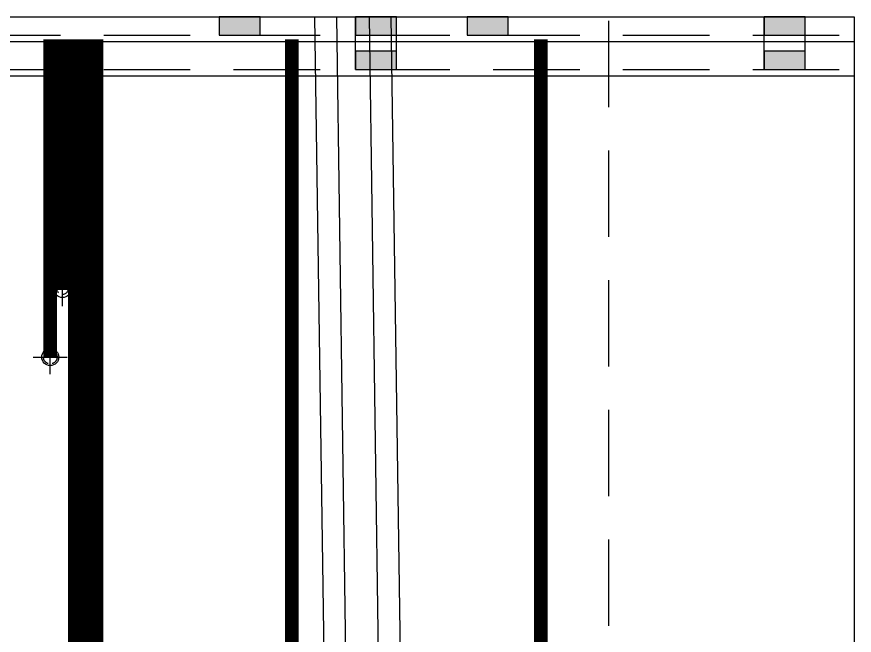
# Model space of a CAD drawing. Header units: millimetres. Extents: x -36531 to 56557, y -58468 to 154.
# Drawn here: x -2733 to -1504, y -29447 to -28538 of the extents above; entities that cross this region are included whole.
import ezdxf

# ---------------------------------------------------------------- set-up
doc = ezdxf.new("R2010")
doc.units = ezdxf.units.MM
doc.header["$PDMODE"] = 34
doc.header["$PDSIZE"] = 25
doc.linetypes.add('DASHED', pattern=[19.049999999999997, 12.7, -6.35])
for name, color, linetype in [('01 Черновое', 7, 'Continuous'), ('02 ЭОМ и СС', 7, 'Continuous'), ('03 Потолок', 7, 'Continuous'), ('11 Привязка размеры', 7, 'Continuous')]:
    doc.layers.add(name, color=color, linetype=linetype)

msp = doc.modelspace()

# ---------------------------------------------------------------- hatches: boundary and pattern name
at = {"layer": '03 Потолок', "lineweight": -2}
for points in [[(-2376.269844959848, -28565.37899916674), (-2376.269844959848, -28538.37899916674), (-2436.269844959848, -28538.37899916674), (-2436.269844959848, -28565.37899916674)], [(-2176.269844959848, -28565.37899916674), (-2176.269844959848, -28538.37899916674), (-2236.269844959848, -28538.37899916674), (-2236.269844959848, -28565.37899916674)], [(-2012.276375238935, -28565.37899916674), (-2012.276375238935, -28538.37899916674), (-2072.276375238935, -28538.37899916674), (-2072.276375238935, -28565.37899916674)], [(-1576.269844959848, -28565.37899916674), (-1576.269844959848, -28538.37899916674), (-1636.269844959848, -28538.37899916674), (-1636.269844959848, -28565.37899916674)], [(-2176.269844959848, -28615.87899916674), (-2176.269844959848, -28588.87899916674), (-2236.269844959848, -28588.87899916674), (-2236.269844959848, -28615.87899916674)], [(-1576.269844959848, -28615.87899916674), (-1576.269844959848, -28588.87899916674), (-1636.269844959848, -28588.87899916674), (-1636.269844959848, -28615.87899916674)]]:
    msp.add_hatch(color=252, dxfattribs=at).paths.add_polyline_path(points)

# ---------------------------------------------------------------- linework, layer by layer
at = {"layer": '01 Черновое'}
for p, q in [((-2296.266580153435, -28538.37899916674), (-2265.985809969661, -30658.37899916674)), ((-2264.26984495985, -28538.37899916674), (-2233.984130674136, -30658.37899916674)), ((-2216.266580153435, -28538.37899916674), (-2185.985809969658, -30658.37899916674)), ((-2184.26984495985, -28538.37899916674), (-2144.26984495985, -31338.37899916674))]:
    msp.add_line(p, q, dxfattribs=at)
at = {"layer": '01 Черновое', "linetype": 'DASHED', "ltscale": 10}
msp.add_line((-1864.26984495985, -31338.37899916674), (-1864.26984495985, -28538.37899916674), dxfattribs=at)
at = {"layer": '01 Черновое'}
msp.add_lwpolyline([(-5844.26984495985, -31338.37899916674), (-5844.26984495985, -28538.37899916674), (-1504.26984495985, -28538.37899916674), (-1504.26984495985, -31338.37899916674)], close=True, dxfattribs=at)
at = {"layer": '02 ЭОМ и СС', "color": 5, "const_width": 20, "flags": 128}
for points in [[(-2684.26984497046, -29038.37899916673), (-2684.26984497046, -28571.37899916674)], [(-1964.26984495985, -31338.37899916674), (-1964.26984495985, -28571.37899916674)]]:
    msp.add_lwpolyline(points, dxfattribs=at)
at = {"layer": '02 ЭОМ и СС', "const_width": 20, "flags": 128}
msp.add_lwpolyline([(-2648.269763529301, -28571.37899924571, -3.069620412299397e-07), (-2648.269844970466, -28960.37901311982), (-2648.269844970454, -30328.33403560576, -0.2832368966657772), (-2681.26984495985, -30381.91574889889, -0.2832368966657772)], format="xyb", dxfattribs=at)
at = {"layer": '02 ЭОМ и СС', "color": 254, "const_width": 16, "flags": 128}
msp.add_lwpolyline([(-2666.26984497046, -28938.37899916673), (-2666.26984497046, -28571.37899916674)], dxfattribs=at)
at = {"layer": '02 ЭОМ и СС', "color": 254, "const_width": 16}
msp.add_lwpolyline([(-2630.26984495985, -30570.25433157415), (-2630.26984495985, -28571.37899916674)], dxfattribs=at)
at = {"layer": '02 ЭОМ и СС', "const_width": 16, "flags": 128}
msp.add_lwpolyline([(-2614.26984495985, -31338.37899916674), (-2614.26984495985, -28571.37899916674)], dxfattribs=at)
at = {"layer": '02 ЭОМ и СС', "color": 1, "const_width": 20, "flags": 128}
msp.add_lwpolyline([(-2329.76984495985, -31004.37899916673), (-2329.76984495985, -28571.37899916674)], dxfattribs=at)
at = {"layer": '02 ЭОМ и СС', "linetype": 'DASHED'}
msp.add_circle((-2666.26984497046, -28938.37899916673), 8, dxfattribs=at)
at = {"layer": '02 ЭОМ и СС', "color": 5, "linetype": 'DASHED'}
msp.add_circle((-2684.26984497046, -29038.37899916673), 10, dxfattribs=at)
at = {"layer": '03 Потолок', "color": 1, "lineweight": -2}
for p, q in [((-2236.269844959848, -28615.87899916674), (-2236.269844959848, -28538.37899916674)), ((-2176.269844959848, -28615.87899916674), (-2176.269844959848, -28538.37899916674)), ((-1636.269844959848, -28615.87899916674), (-1636.269844959848, -28538.37899916674)), ((-1576.269844959848, -28615.87899916674), (-1576.269844959848, -28538.37899916674)), ((-5844.26984495985, -28574.87899916674), (-1504.26984495985, -28574.87899916674)), ((-5844.26984495985, -28625.37899916674), (-1504.26984495985, -28625.37899916674))]:
    msp.add_line(p, q, dxfattribs=at)
at = {"layer": '03 Потолок', "color": 1, "linetype": 'DASHED', "ltscale": 10}
for p, q in [((-5844.26984495985, -28565.37899916674), (-1504.26984495985, -28565.37899916674)), ((-5844.26984495985, -28615.87899916674), (-1504.26984495985, -28615.87899916674))]:
    msp.add_line(p, q, dxfattribs=at)
at = {"layer": '03 Потолок', "color": 1, "lineweight": -2}
for points in [[(-2376.269844959848, -28565.37899916674), (-2376.269844959848, -28538.37899916674), (-2436.269844959848, -28538.37899916674), (-2436.269844959848, -28565.37899916674)], [(-2176.269844959848, -28565.37899916674), (-2176.269844959848, -28538.37899916674), (-2236.269844959848, -28538.37899916674), (-2236.269844959848, -28565.37899916674)], [(-2012.276375238935, -28565.37899916674), (-2012.276375238935, -28538.37899916674), (-2072.276375238935, -28538.37899916674), (-2072.276375238935, -28565.37899916674)], [(-1576.269844959848, -28565.37899916674), (-1576.269844959848, -28538.37899916674), (-1636.269844959848, -28538.37899916674), (-1636.269844959848, -28565.37899916674)], [(-2176.269844959848, -28615.87899916674), (-2176.269844959848, -28588.87899916674), (-2236.269844959848, -28588.87899916674), (-2236.269844959848, -28615.87899916674)], [(-1576.269844959848, -28615.87899916674), (-1576.269844959848, -28588.87899916674), (-1636.269844959848, -28588.87899916674), (-1636.269844959848, -28615.87899916674)]]:
    msp.add_lwpolyline(points, close=True, dxfattribs=at)
at = {"layer": '11 Привязка размеры', "lineweight": -2}
for p in [(-2666.26984497046, -28938.37899916673), (-2684.26984497046, -29038.37899916673)]:
    msp.add_point(p, dxfattribs=at)

doc.saveas('drawing.dxf')
